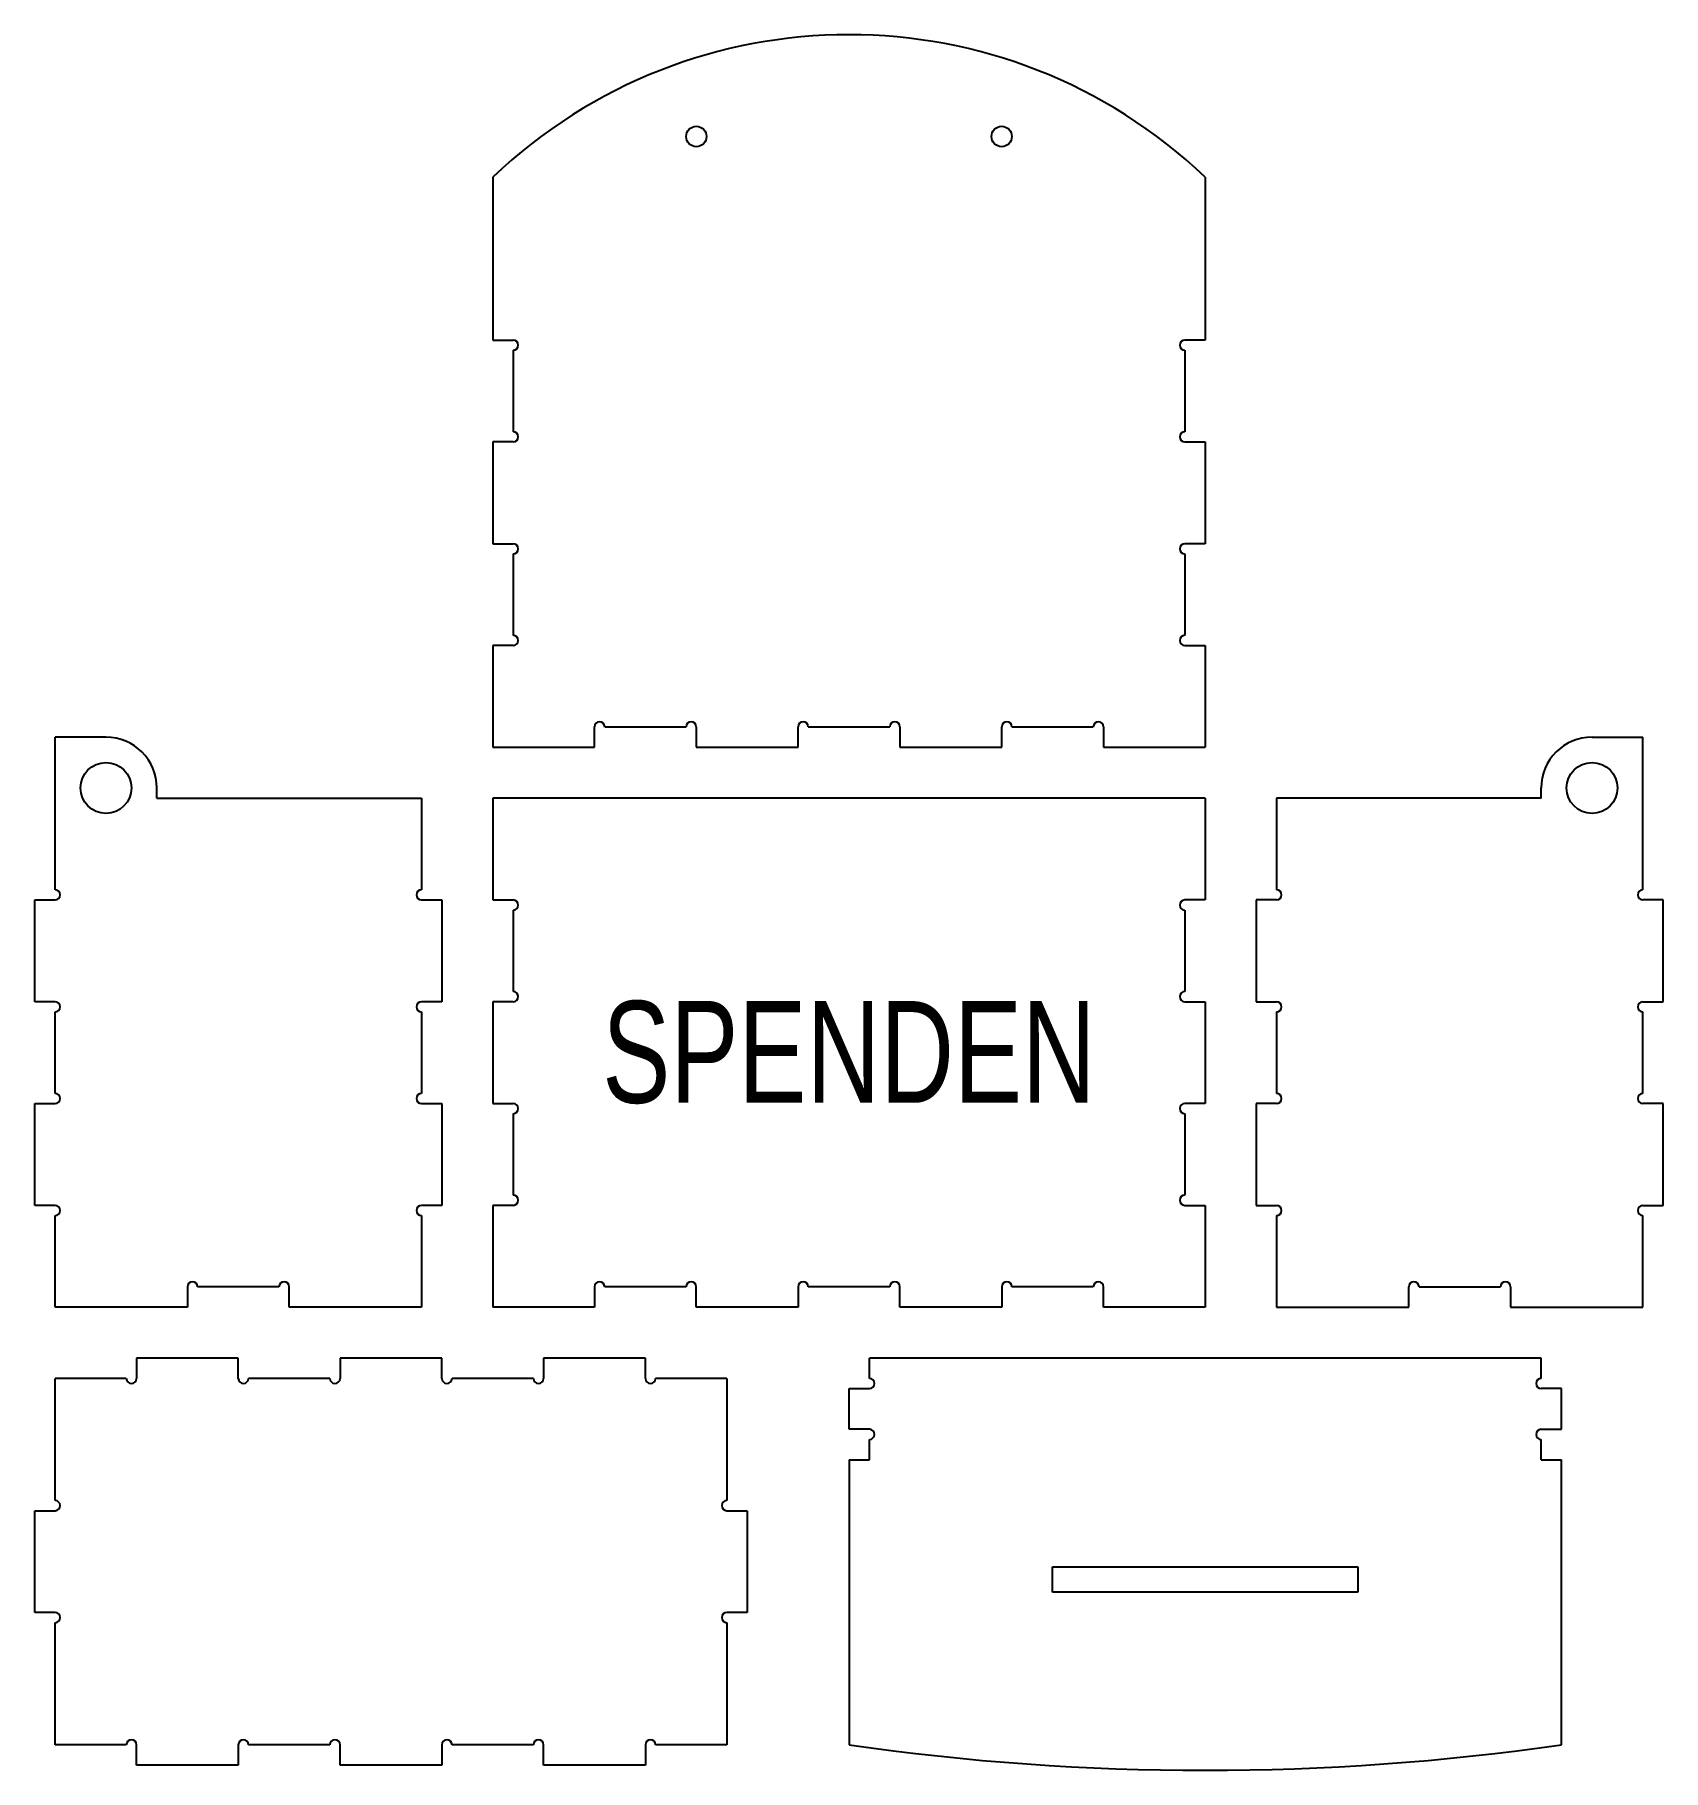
# Model space of a CAD drawing. Header units: millimetres. Extents: x 10 to 330, y 9 to 350.
import ezdxf

# ---------------------------------------------------------------- set-up
doc = ezdxf.new("R2010")
doc.units = ezdxf.units.MM
doc.layers.get('0').update_dxf_attribs({"linetype": 'CONTINUOUS', "lineweight": 25, "true_color": 0x000000})
doc.styles.get("Standard").update_dxf_attribs({"font": 'txt', "width": 0.75})

msp = doc.modelspace()

# ---------------------------------------------------------------- linework, layer by layer
for p, q in [((100, 322), (100, 290)), ((240, 322), (240, 290)), ((100, 290), (104, 290)), ((240, 290), (236, 290)), ((104, 288), (104, 272)), ((236, 288), (236, 272)), ((104, 270), (100, 270)), ((100, 270), (100, 250)), ((236, 270), (240, 270)), ((240, 270), (240, 250)), ((100, 250), (104, 250)), ((240, 250), (236, 250)), ((104, 248), (104, 232)), ((236, 248), (236, 232)), ((104, 230), (100, 230)), ((100, 230), (100, 210)), ((236, 230), (240, 230)), ((240, 230), (240, 210)), ((24, 212), (14, 212)), ((14, 182), (14, 212)), ((120, 210), (120, 214)), ((122, 214), (138, 214)), ((140, 214), (140, 210)), ((160, 210), (160, 214)), ((162, 214), (178, 214)), ((180, 214), (180, 210)), ((200, 210), (200, 214)), ((202, 214), (218, 214)), ((220, 214), (220, 210)), ((316, 212), (326, 212)), ((326, 182), (326, 212)), ((100, 210), (120, 210)), ((140, 210), (160, 210)), ((180, 210), (200, 210)), ((220, 210), (240, 210)), ((34, 200), (34, 202)), ((306, 200), (306, 202)), ((34, 200), (86, 200)), ((86, 200), (86, 182)), ((240, 200), (100, 200)), ((100, 200), (100, 180)), ((240, 200), (240, 180)), ((254, 200), (254, 182)), ((306, 200), (254, 200)), ((10, 160), (10, 180)), ((10, 180), (14, 180)), ((86, 180), (90, 180)), ((90, 180), (90, 160)), ((100, 180), (104, 180)), ((104, 178), (104, 162)), ((240, 180), (236, 180)), ((236, 178), (236, 162)), ((254, 180), (250, 180)), ((250, 180), (250, 160)), ((330, 180), (326, 180)), ((330, 160), (330, 180)), ((14, 160), (10, 160)), ((14, 142), (14, 158)), ((90, 160), (86, 160)), ((86, 158), (86, 142)), ((104, 160), (100, 160)), ((100, 160), (100, 140)), ((236, 160), (240, 160)), ((240, 160), (240, 140)), ((250, 160), (254, 160)), ((254, 158), (254, 142)), ((326, 160), (330, 160)), ((326, 142), (326, 158)), ((10, 120), (10, 140)), ((10, 140), (14, 140)), ((86, 140), (90, 140)), ((90, 140), (90, 120)), ((100, 140), (104, 140)), ((240, 140), (236, 140)), ((250, 140), (250, 120)), ((254, 140), (250, 140)), ((330, 140), (326, 140)), ((330, 120), (330, 140)), ((104, 138), (104, 122)), ((236, 138), (236, 122)), ((14, 120), (10, 120)), ((90, 120), (86, 120)), ((104, 120), (100, 120)), ((100, 120), (100, 100)), ((236, 120), (240, 120)), ((240, 120), (240, 100)), ((250, 120), (254, 120)), ((326, 120), (330, 120)), ((14, 100), (14, 118)), ((86, 118), (86, 100)), ((254, 118), (254, 100)), ((326, 100), (326, 118)), ((40, 104), (40, 100)), ((58, 104), (42, 104)), ((60, 100), (60, 104)), ((120, 104), (120, 100)), ((138, 104), (122, 104)), ((140, 100), (140, 104)), ((160, 104), (160, 100)), ((178, 104), (162, 104)), ((180, 100), (180, 104)), ((200, 104), (200, 100)), ((218, 104), (202, 104)), ((220, 100), (220, 104)), ((280, 100), (280, 104)), ((282, 104), (298, 104)), ((300, 104), (300, 100)), ((40, 100), (14, 100)), ((86, 100), (60, 100)), ((120, 100), (100, 100)), ((160, 100), (140, 100)), ((200, 100), (180, 100)), ((240, 100), (220, 100)), ((254, 100), (280, 100)), ((300, 100), (326, 100)), ((50, 90), (30, 90)), ((30, 90), (30, 86)), ((50, 86), (50, 90)), ((90, 90), (70, 90)), ((70, 90), (70, 86)), ((90, 86), (90, 90)), ((130, 90), (110, 90)), ((110, 90), (110, 86)), ((130, 86), (130, 90)), ((306, 90), (174, 90)), ((174, 86), (174, 90)), ((306, 86), (306, 90)), ((14, 62), (14, 86)), ((28, 86), (14, 86)), ((68, 86), (52, 86)), ((108, 86), (92, 86)), ((146, 86), (132, 86)), ((146, 86), (146, 62)), ((170, 76), (170, 84)), ((170, 84), (174, 84)), ((310, 84), (306, 84)), ((310, 76), (310, 84)), ((174, 76), (170, 76)), ((306, 76), (310, 76)), ((174, 70), (174, 74)), ((306, 70), (306, 74)), ((170, 70), (170, 14)), ((170, 70), (174, 70)), ((306, 70), (310, 70)), ((310, 14), (310, 70)), ((10, 40), (10, 60)), ((10, 60), (14, 60)), ((146, 60), (150, 60)), ((150, 60), (150, 40)), ((210, 49), (270, 49)), ((210, 44), (210, 49)), ((270, 49), (270, 44)), ((270, 44), (210, 44)), ((14, 40), (10, 40)), ((14, 14), (14, 38)), ((150, 40), (146, 40)), ((146, 38), (146, 14)), ((28, 14), (14, 14)), ((30, 10), (30, 14)), ((50, 14), (50, 10)), ((68, 14), (52, 14)), ((70, 10), (70, 14)), ((90, 14), (90, 10)), ((108, 14), (92, 14)), ((110, 10), (110, 14)), ((130, 14), (130, 10)), ((146, 14), (132, 14)), ((50, 10), (30, 10)), ((90, 10), (70, 10)), ((130, 10), (110, 10))]:
    msp.add_line(p, q)
for centre, radius in [((140, 330), 2), ((200, 330), 2), ((24, 202), 5), ((316, 202), 5)]:
    msp.add_circle(centre, radius)
for centre, radius, start, end in [((170, 248.5), 101.5, 46.3972, 133.6028), ((104, 289), 1, 270, 90), ((236, 289), 1, 90, 270), ((104, 271), 1, 270, 90), ((236, 271), 1, 90, 270), ((104, 249), 1, 270, 90), ((236, 249), 1, 90, 270), ((104, 231), 1, 270, 90), ((236, 231), 1, 90, 270), ((121, 214), 1, 360, 180), ((139, 214), 1, 360, 180), ((161, 214), 1, 360, 180), ((179, 214), 1, 360, 180), ((201, 214), 1, 360, 180), ((219, 214), 1, 360, 180), ((24, 202), 10, 360, 90), ((316, 202), 10, 90, 180), ((14, 181), 1, 270, 90), ((86, 181), 1, 90, 270), ((254, 181), 1, 270, 90), ((326, 181), 1, 90, 270), ((104, 179), 1, 270, 90), ((236, 179), 1, 90, 270), ((104, 161), 1, 270, 90), ((236, 161), 1, 90, 270), ((14, 159), 1, 270, 90), ((86, 159), 1, 90, 270), ((254, 159), 1, 270, 90), ((326, 159), 1, 90, 270), ((14, 141), 1, 270, 90), ((86, 141), 1, 90, 270), ((104, 139), 1, 270, 90), ((236, 139), 1, 90, 270), ((254, 141), 1, 270, 90), ((326, 141), 1, 90, 270), ((14, 119), 1, 270, 90), ((86, 119), 1, 90, 270), ((104, 121), 1, 270, 90), ((236, 121), 1, 90, 270), ((254, 119), 1, 270, 90), ((326, 119), 1, 90, 270), ((41, 104), 1, 360, 180), ((59, 104), 1, 360, 180), ((121, 104), 1, 360, 180), ((139, 104), 1, 360, 180), ((161, 104), 1, 360, 180), ((179, 104), 1, 0, 180), ((201, 104), 1, 360, 180), ((219, 104), 1, 0, 180), ((281, 104), 1, 0, 180), ((299, 104), 1, 0, 180), ((29, 86), 1, 180, 0), ((51, 86), 1, 180, 0), ((69, 86), 1, 180, 0), ((91, 86), 1, 180, 0), ((109, 86), 1, 180, 0), ((131, 86), 1, 180, 0), ((174, 85), 1, 270, 90), ((306, 85), 1, 90, 270), ((174, 75), 1, 270, 90), ((306, 75), 1, 90, 270), ((14, 61), 1, 270, 90), ((146, 61), 1, 90, 270), ((14, 39), 1, 270, 90), ((146, 39), 1, 90, 270), ((29, 14), 1, 0, 180), ((51, 14), 1, 0, 180), ((69, 14), 1, 0, 180), ((91, 14), 1, 0, 180), ((109, 14), 1, 0, 180), ((131, 14), 1, 0, 180), ((240, 501.5), 492.5, 261.8288, 278.1712)]:
    msp.add_arc(centre, radius, start, end)

# ---------------------------------------------------------------- texts
at = {"insert": (170, 150), "char_height": 20, "width": 100, "attachment_point": 5}
msp.add_mtext('SPENDEN', dxfattribs=at)

doc.saveas('drawing.dxf')
